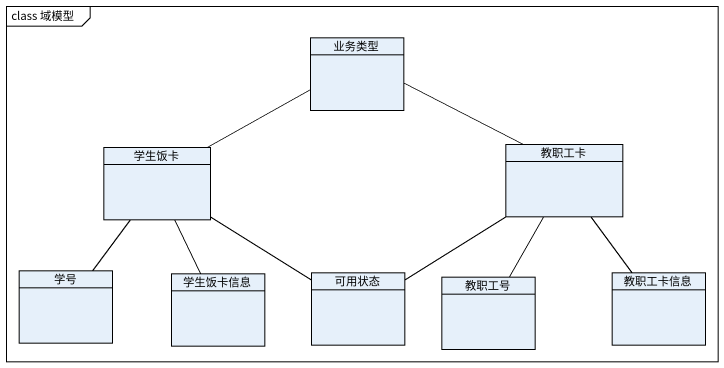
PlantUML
@startuml
mainframe class 域模型
hide circle
hide empty members
class 业务类型
class 学生饭卡
class 教职工卡
class 学号
class 学生饭卡信息
class 可用状态
class 教职工号
class 教职工卡信息
业务类型 -left- 学生饭卡
业务类型 -right- 教职工卡
学生饭卡 -- 学号
学生饭卡 -- 学生饭卡信息
学生饭卡 -- 可用状态
教职工卡 -- 可用状态
教职工卡 -- 教职工号
教职工卡 -- 教职工卡信息
@enduml
